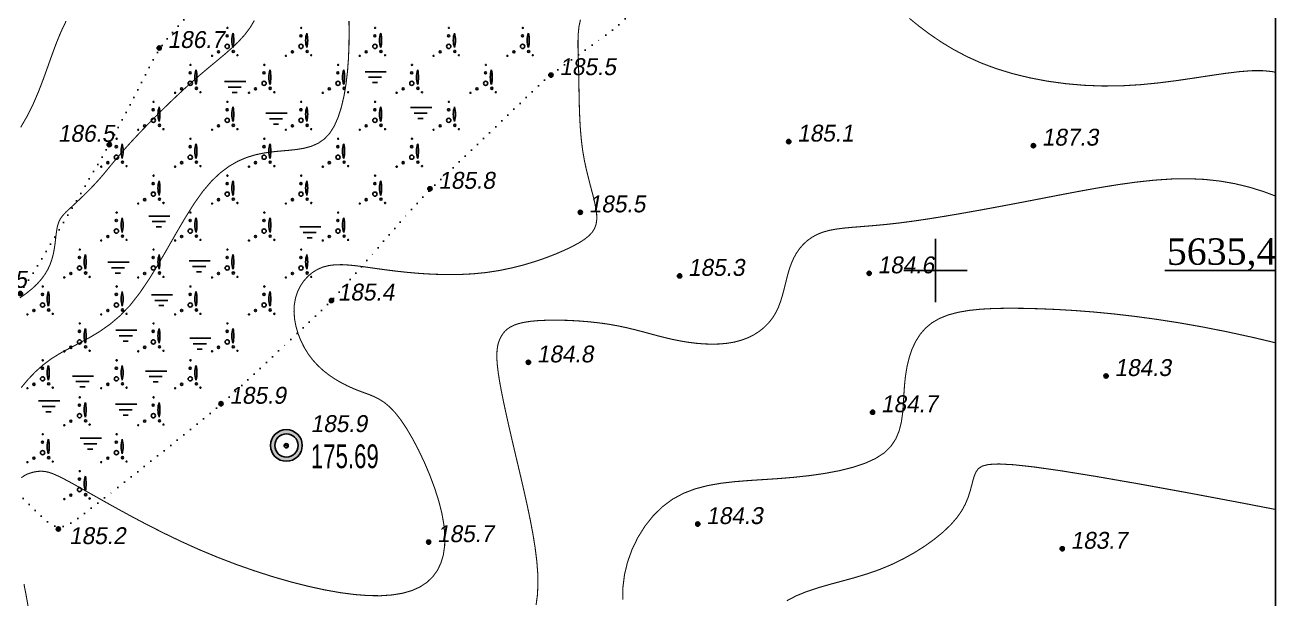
# Model space of a CAD drawing. Header units: millimetres. Extents: x 0 to 6474735, y 0 to 11273163.
# Drawn here: x 3234027.4 to 3234264.5, y 5635337.8 to 5635446.5 of the extents above; entities that cross this region are included whole.
import ezdxf
from ezdxf.enums import TextEntityAlignment as Align

# ---------------------------------------------------------------- set-up
doc = ezdxf.new("R2010")
doc.units = ezdxf.units.MM
doc.header["$PDMODE"] = 32
doc.header["$PDSIZE"] = 0.8
doc.linetypes.add('ADOT1', pattern=[1.6, 0.1, -1.5])
for name, color, linetype in [('БОЛОТА', 7, 'Continuous'), ('ВЫСОТЫ', 7, 'Continuous'), ('ГОРИЗОНТАЛИ', 22, 'Continuous'), ('ЗАРАМОЧНОЕ ОФ.', 7, 'Continuous'), ('кресты', 7, 'Continuous'), ('ОШИБКИ', 7, 'Continuous'), ('ПИКЕТЫ', 7, 'Continuous'), ('ПРОМЫШЛЕННЫЕ', 7, 'Continuous'), ('ПУНКТЫ', 7, 'Continuous'), ('РАСТИТЕЛЬНОСТЬ', 7, 'Continuous'), ('ТОКА_СТ', 1, 'Continuous')]:
    doc.layers.add(name, color=color, linetype=linetype)
doc.styles.add('grad', font='grad.shx')
doc.styles.add('universw', font='universw.shx', dxfattribs={"oblique": 10})
doc.styles.add('user', font='symeteo.shx', dxfattribs={"height": 2.5})

# ---------------------------------------------------------------- blocks, each defined once
blk = doc.blocks.new('POINTINV')
at = {"layer": 'ПУНКТЫ', "color": 0, "linetype": 'Continuous'}
blk.add_point((0, 0), dxfattribs=at)
at = {"layer": 'ВЫСОТЫ', "color": 0, "style": 'grad', "width": 0.7}
blk.add_attdef('POINT_H', (1.6, -0.8), '', height=1.65, dxfattribs=at)
at = {"layer": 'ОШИБКИ', "color": 0, "linetype": 'Continuous', "style": 'grad', "width": 0.7, "flags": 1}
blk.add_attdef('POINT_MX', text='', height=1.65, dxfattribs=at).set_placement((-4.2077, 4.453385), align=Align.RIGHT)
blk.add_attdef('POINT_MY', (2.8923, 4.253385), '', height=1.65, dxfattribs=at)
blk = doc.blocks.new('89_1')
h = blk.add_hatch(color=256)
h.paths.add_polyline_path([(-1.5, 0, 1), (1.5, 0, 1)])
h.paths.add_polyline_path([(1.1, 0, -1), (-1.1, 0, -1)], flags=16)
h.paths.add_polyline_path([(0.06, 0, -1), (-0.06, 0, -1)], flags=0)
for radius in [1.5, 1.1, 0.0622]:
    blk.add_circle((0, 0), radius)
at = {"color": 7, "linetype": 'Continuous', "style": 'grad', "oblique": 10, "width": 0.7}
for tag, p in [('P37', (6.48, 0.16)), ('P4', (6.45, -2.94))]:
    blk.add_attdef(tag, text='', height=2.5, dxfattribs=at).set_placement(p, align=Align.CENTER)
at = {"color": 7, "linetype": 'Continuous', "style": 'user', "flags": 8}
blk.add_attdef('ddddd', (2.53, -1.14), '', height=2.5, dxfattribs=at)
blk = doc.blocks.new('piket')
at = {"layer": 'ПИКЕТЫ', "linetype": 'Continuous'}
h = blk.add_hatch(color=7, dxfattribs=at)
edge = h.paths.add_edge_path()
edge.add_arc((0, 0), 0.3, 0, 360)
at = {"layer": 'ПИКЕТЫ', "color": 7, "linetype": 'Continuous'}
blk.add_circle((0, 0), 0.3, dxfattribs=at)
at = {"layer": 'ВЫСОТЫ', "style": 'universw', "oblique": 6}
blk.add_attdef('H', (1.88, -0.23), '', height=2, dxfattribs=at)
at = {"layer": 'ТОКА_СТ', "style": 'universw', "oblique": 6, "flags": 1}
blk.add_attdef('POINT', text='', height=2, dxfattribs=at).set_placement((0, -2.79), align=Align.CENTER)
blk = doc.blocks.new('396_2')
at = {"linetype": 'Continuous'}
h = blk.add_hatch(color=7, dxfattribs=at)
edge = h.paths.add_edge_path()
edge.add_arc((-0.02, 2), 0.2, 0, 360)
edge = h.paths.add_edge_path()
edge.add_arc((0.04, 3.5), 0.1, 0, 360)
edge = h.paths.add_edge_path()
edge.add_arc((1.16, -0.95), 0.2, 0, 360)
edge = h.paths.add_edge_path()
edge.add_arc((-1.64, -1.04), 0.2, 0, 360)
edge = h.paths.add_edge_path()
edge.add_arc((-2.87, -1.79), 0.1, 0, 360)
edge = h.paths.add_edge_path()
edge.add_arc((1.93, -1.68), 0.1, 0, 360)
edge = h.paths.add_edge_path()
edge.add_arc((4.84, 1.15), 3.97, 159.5865, 200.4135)
edge.add_arc((-5.66, 1.15), 6.92, 348.4472, 371.5529)
at = {"color": 7, "linetype": 'Continuous'}
for centre, radius in [((0.04, 3.5), 0.1), ((0, 0), 0.4), ((-0.02, 2), 0.2), ((-2.87, -1.79), 0.1), ((-1.64, -1.04), 0.2), ((1.16, -0.95), 0.2), ((1.93, -1.68), 0.1)]:
    blk.add_circle(centre, radius, dxfattribs=at)
for centre, radius, start, end in [((4.84, 1.15), 3.97, 159.5865, 200.4135), ((-5.66, 1.15), 6.92, 348.4472, 11.5529)]:
    blk.add_arc(centre, radius, start, end, dxfattribs=at)
blk = doc.blocks.new('468_1')
at = {"color": 0, "linetype": 'Continuous'}
for p, q in [((-1.904713, 2.041027), (2.099072, 2.041027)), ((1.243894, 0.996781), (-1.243894, 0.996781)), ((-0.505332, 0), (0.46646, 0))]:
    blk.add_line(p, q, dxfattribs=at)

msp = doc.modelspace()

# ---------------------------------------------------------------- linework, layer by layer
at = {"color": 7, "lineweight": 18}
msp.add_lwpolyline([(3233108.398, 5636373.935), (3234264.428, 5636373.965), (3234264.435, 5634883.717), (3233108.432, 5634883.638)], close=True, dxfattribs=at)
at = {"color": 7, "linetype": 'Continuous'}
msp.add_lwpolyline([(3233108.398, 5636373.935), (3234264.428, 5636373.965), (3234264.428, 5634993.959), (3233893.929, 5634993.934), (3233893.929, 5634883.692), (3233108.432, 5634883.692)], close=True, dxfattribs=at)
at = {"layer": 'ГОРИЗОНТАЛИ', "color": 34, "linetype": 'Continuous', "lineweight": 13, "const_width": 0.2}
for points in [[(3234026.384, 5635394.811), (3234027.635, 5635395.687), (3234028.726, 5635396.568), (3234029.668, 5635397.457), (3234030.47, 5635398.357), (3234031.142, 5635399.271), (3234031.692, 5635400.201), (3234032.132, 5635401.151), (3234032.471, 5635402.12), (3234032.726, 5635403.096), (3234032.914, 5635404.064), (3234033.055, 5635405.009), (3234033.165, 5635405.915), (3234033.263, 5635406.769), (3234033.366, 5635407.553), (3234033.492, 5635408.254), (3234033.657, 5635408.863), (3234033.865, 5635409.392), (3234034.119, 5635409.863), (3234034.421, 5635410.295), (3234034.774, 5635410.708), (3234035.18, 5635411.122), (3234035.64, 5635411.557), (3234036.159, 5635412.033), (3234036.735, 5635412.565), (3234037.359, 5635413.149), (3234038.019, 5635413.778), (3234038.702, 5635414.441), (3234039.396, 5635415.132), (3234040.089, 5635415.841), (3234040.769, 5635416.56), (3234041.423, 5635417.281), (3234042.046, 5635418), (3234042.659, 5635418.732), (3234043.288, 5635419.498), (3234043.961, 5635420.317), (3234044.706, 5635421.211), (3234045.549, 5635422.198), (3234046.518, 5635423.3), (3234047.64, 5635424.536), (3234048.933, 5635425.918), (3234050.376, 5635427.421), (3234051.939, 5635429.009), (3234053.592, 5635430.648), (3234055.304, 5635432.305), (3234057.045, 5635433.944), (3234058.785, 5635435.532), (3234060.494, 5635437.033), (3234062.144, 5635438.425), (3234063.718, 5635439.727), (3234065.205, 5635440.971), (3234066.591, 5635442.187), (3234067.862, 5635443.407), (3234069.005, 5635444.662), (3234070.008, 5635445.983), (3234070.857, 5635447.401)], [(3234026.556, 5635427.149), (3234027.84, 5635429.367), (3234028.966, 5635431.652), (3234029.961, 5635433.982), (3234030.859, 5635436.326), (3234031.698, 5635438.658), (3234032.511, 5635440.947), (3234033.336, 5635443.167), (3234034.208, 5635445.287), (3234035.162, 5635447.28)], [(3234132.669, 5635447.541), (3234132.4, 5635446.274), (3234132.254, 5635444.896), (3234132.203, 5635443.411), (3234132.216, 5635441.823), (3234132.265, 5635440.137), (3234132.321, 5635438.357), (3234132.361, 5635436.49), (3234132.391, 5635434.554), (3234132.426, 5635432.57), (3234132.476, 5635430.56), (3234132.557, 5635428.543), (3234132.68, 5635426.541), (3234132.859, 5635424.574), (3234133.107, 5635422.664), (3234133.43, 5635420.828), (3234133.809, 5635419.076), (3234134.216, 5635417.414), (3234134.625, 5635415.848), (3234135.009, 5635414.386), (3234135.342, 5635413.033), (3234135.597, 5635411.796), (3234135.747, 5635410.681), (3234135.768, 5635409.69), (3234135.645, 5635408.808), (3234135.366, 5635408.011), (3234134.917, 5635407.281), (3234134.285, 5635406.594), (3234133.458, 5635405.931), (3234132.423, 5635405.27), (3234131.168, 5635404.59), (3234129.685, 5635403.877), (3234127.992, 5635403.147), (3234126.113, 5635402.42), (3234124.071, 5635401.719), (3234121.891, 5635401.067), (3234119.596, 5635400.486), (3234117.209, 5635399.997), (3234114.754, 5635399.623), (3234112.256, 5635399.379), (3234109.739, 5635399.256), (3234107.23, 5635399.238), (3234104.755, 5635399.307), (3234102.339, 5635399.449), (3234100.008, 5635399.647), (3234097.789, 5635399.884), (3234095.706, 5635400.145), (3234093.78, 5635400.413), (3234092.004, 5635400.665), (3234090.368, 5635400.882), (3234088.859, 5635401.041), (3234087.465, 5635401.12), (3234086.175, 5635401.099), (3234084.976, 5635400.955), (3234083.856, 5635400.666), (3234082.809, 5635400.217), (3234081.842, 5635399.615), (3234080.967, 5635398.873), (3234080.198, 5635398.003), (3234079.547, 5635397.019), (3234079.027, 5635395.934), (3234078.65, 5635394.761), (3234078.429, 5635393.512), (3234078.372, 5635392.202), (3234078.475, 5635390.851), (3234078.728, 5635389.48), (3234079.121, 5635388.11), (3234079.645, 5635386.762), (3234080.292, 5635385.458), (3234081.051, 5635384.218), (3234081.914, 5635383.065), (3234082.87, 5635382.014), (3234083.902, 5635381.065), (3234084.99, 5635380.214), (3234086.115, 5635379.454), (3234087.26, 5635378.782), (3234088.403, 5635378.191), (3234089.528, 5635377.678), (3234090.615, 5635377.237), (3234091.65, 5635376.855), (3234092.644, 5635376.489), (3234093.61, 5635376.087), (3234094.565, 5635375.599), (3234095.524, 5635374.974), (3234096.502, 5635374.16), (3234097.514, 5635373.106), (3234098.576, 5635371.762), (3234099.693, 5635370.094), (3234100.84, 5635368.145), (3234101.982, 5635365.977), (3234103.085, 5635363.651), (3234104.113, 5635361.228), (3234105.031, 5635358.771), (3234105.806, 5635356.339), (3234106.403, 5635353.995), (3234106.791, 5635351.79), (3234106.967, 5635349.739), (3234106.929, 5635347.845), (3234106.678, 5635346.113), (3234106.213, 5635344.546), (3234105.535, 5635343.151), (3234104.644, 5635341.929), (3234103.54, 5635340.887), (3234102.223, 5635340.027), (3234100.695, 5635339.348), (3234098.955, 5635338.848), (3234097.006, 5635338.525), (3234094.849, 5635338.376), (3234092.485, 5635338.4), (3234089.916, 5635338.595), (3234087.142, 5635338.957), (3234084.17, 5635339.485), (3234081.027, 5635340.169), (3234077.748, 5635341.003), (3234074.363, 5635341.977), (3234070.907, 5635343.082), (3234067.411, 5635344.31), (3234063.91, 5635345.652), (3234060.434, 5635347.099), (3234057.019, 5635348.638), (3234053.699, 5635350.236), (3234050.509, 5635351.852), (3234047.486, 5635353.449), (3234044.665, 5635354.988), (3234042.082, 5635356.429), (3234039.772, 5635357.735), (3234037.772, 5635358.866), (3234036.102, 5635359.793), (3234034.729, 5635360.526), (3234033.602, 5635361.085), (3234032.675, 5635361.49), (3234031.897, 5635361.759), (3234031.22, 5635361.913), (3234030.596, 5635361.971), (3234029.975, 5635361.952), (3234029.32, 5635361.871), (3234028.641, 5635361.721), (3234027.959, 5635361.489), (3234027.294, 5635361.163), (3234026.667, 5635360.73)], [(3234264.428, 5635437.583), (3234263.805, 5635437.717), (3234261.997, 5635437.889), (3234259.924, 5635437.882), (3234257.552, 5635437.697), (3234254.903, 5635437.37), (3234252.015, 5635436.948), (3234248.923, 5635436.477), (3234245.666, 5635436.001), (3234242.279, 5635435.569), (3234238.8, 5635435.224), (3234235.265, 5635435.015), (3234231.71, 5635434.977), (3234228.164, 5635435.114), (3234224.655, 5635435.422), (3234221.209, 5635435.895), (3234217.856, 5635436.529), (3234214.622, 5635437.319), (3234211.535, 5635438.26), (3234208.623, 5635439.347), (3234205.907, 5635440.571), (3234203.384, 5635441.907), (3234201.046, 5635443.325), (3234198.883, 5635444.798), (3234196.886, 5635446.295), (3234195.046, 5635447.788)], [(3234027.177, 5635340.567), (3234027.581, 5635338.517), (3234027.97, 5635336.32), (3234028.335, 5635333.954), (3234028.663, 5635331.397), (3234028.943, 5635328.64), (3234029.153, 5635325.729), (3234029.27, 5635322.724), (3234029.27, 5635319.685), (3234029.133, 5635316.672), (3234028.833, 5635313.745), (3234028.349, 5635310.964), (3234027.657, 5635308.389), (3234026.74, 5635306.065)]]:
    msp.add_lwpolyline(points, dxfattribs=at)
at = {"layer": 'ГОРИЗОНТАЛИ', "color": 34, "linetype": 'Continuous', "lineweight": 18, "const_width": 0.2}
msp.add_lwpolyline([(3234088.794, 5635447.31), (3234088.812, 5635444.973), (3234088.789, 5635442.59), (3234088.693, 5635440.17), (3234088.511, 5635437.754), (3234088.233, 5635435.39), (3234087.853, 5635433.124), (3234087.36, 5635431.004), (3234086.747, 5635429.078), (3234086.005, 5635427.393), (3234085.125, 5635425.997), (3234084.104, 5635424.92), (3234082.954, 5635424.129), (3234081.689, 5635423.572), (3234080.327, 5635423.197), (3234078.884, 5635422.954), (3234077.376, 5635422.791), (3234075.819, 5635422.657), (3234074.228, 5635422.5), (3234072.619, 5635422.272), (3234070.996, 5635421.927), (3234069.361, 5635421.424), (3234067.716, 5635420.719), (3234066.064, 5635419.769), (3234064.407, 5635418.532), (3234062.749, 5635416.965), (3234061.09, 5635415.024), (3234059.432, 5635412.693), (3234057.77, 5635410.049), (3234056.095, 5635407.195), (3234054.4, 5635404.235), (3234052.679, 5635401.272), (3234050.922, 5635398.409), (3234049.124, 5635395.749), (3234047.276, 5635393.395), (3234045.377, 5635391.422), (3234043.443, 5635389.789), (3234041.496, 5635388.427), (3234039.559, 5635387.268), (3234037.655, 5635386.243), (3234035.804, 5635385.283), (3234034.03, 5635384.318), (3234032.354, 5635383.281), (3234030.793, 5635382.114), (3234029.334, 5635380.81), (3234027.96, 5635379.375), (3234026.651, 5635377.813)], dxfattribs=at)
at = {"layer": 'ГОРИЗОНТАЛИ', "color": 34, "linetype": 'Continuous', "lineweight": 30, "const_width": 0.2}
msp.add_lwpolyline([(3234264.428, 5635414.128), (3234262.18, 5635414.97), (3234259.536, 5635415.789), (3234256.807, 5635416.454), (3234253.979, 5635416.953), (3234251.038, 5635417.276), (3234247.971, 5635417.413), (3234244.769, 5635417.36), (3234241.444, 5635417.135), (3234238.014, 5635416.764), (3234234.494, 5635416.273), (3234230.902, 5635415.688), (3234227.255, 5635415.032), (3234223.57, 5635414.333), (3234219.864, 5635413.615), (3234216.155, 5635412.901), (3234212.477, 5635412.205), (3234208.864, 5635411.538), (3234205.349, 5635410.909), (3234201.967, 5635410.331), (3234198.753, 5635409.813), (3234195.741, 5635409.368), (3234192.966, 5635409.004), (3234190.452, 5635408.728), (3234188.189, 5635408.521), (3234186.154, 5635408.356), (3234184.329, 5635408.209), (3234182.692, 5635408.056), (3234181.222, 5635407.871), (3234179.899, 5635407.628), (3234178.702, 5635407.304), (3234177.613, 5635406.877), (3234176.625, 5635406.348), (3234175.736, 5635405.721), (3234174.941, 5635405.001), (3234174.236, 5635404.192), (3234173.617, 5635403.3), (3234173.082, 5635402.329), (3234172.626, 5635401.284), (3234172.243, 5635400.171), (3234171.911, 5635399.007), (3234171.608, 5635397.81), (3234171.309, 5635396.599), (3234170.991, 5635395.392), (3234170.631, 5635394.208), (3234170.204, 5635393.066), (3234169.687, 5635391.983), (3234169.062, 5635390.977), (3234168.328, 5635390.053), (3234167.489, 5635389.215), (3234166.552, 5635388.468), (3234165.522, 5635387.815), (3234164.402, 5635387.261), (3234163.198, 5635386.809), (3234161.915, 5635386.464), (3234160.559, 5635386.228), (3234159.143, 5635386.093), (3234157.681, 5635386.052), (3234156.187, 5635386.096), (3234154.674, 5635386.215), (3234153.158, 5635386.403), (3234151.652, 5635386.649), (3234150.169, 5635386.945), (3234148.719, 5635387.282), (3234147.287, 5635387.65), (3234145.852, 5635388.036), (3234144.396, 5635388.429), (3234142.896, 5635388.818), (3234141.334, 5635389.191), (3234139.689, 5635389.537), (3234137.941, 5635389.844), (3234136.081, 5635390.102), (3234134.141, 5635390.309), (3234132.167, 5635390.463), (3234130.202, 5635390.563), (3234128.291, 5635390.607), (3234126.478, 5635390.595), (3234124.806, 5635390.525), (3234123.321, 5635390.395), (3234122.055, 5635390.206), (3234120.995, 5635389.96), (3234120.118, 5635389.662), (3234119.401, 5635389.316), (3234118.819, 5635388.926), (3234118.35, 5635388.495), (3234117.969, 5635388.029), (3234117.653, 5635387.532), (3234117.384, 5635387.002), (3234117.16, 5635386.422), (3234116.989, 5635385.768), (3234116.875, 5635385.018), (3234116.822, 5635384.148), (3234116.838, 5635383.136), (3234116.926, 5635381.958), (3234117.092, 5635380.592), (3234117.339, 5635379.021), (3234117.662, 5635377.254), (3234118.052, 5635375.309), (3234118.502, 5635373.203), (3234119.004, 5635370.951), (3234119.55, 5635368.57), (3234120.132, 5635366.078), (3234120.743, 5635363.489), (3234121.373, 5635360.824), (3234122.001, 5635358.112), (3234122.608, 5635355.385), (3234123.173, 5635352.673), (3234123.673, 5635350.01), (3234124.088, 5635347.426), (3234124.396, 5635344.953), (3234124.578, 5635342.623), (3234124.615, 5635340.461), (3234124.509, 5635338.464), (3234124.266, 5635336.622)], dxfattribs=at)
at = {"layer": 'ГОРИЗОНТАЛИ', "color": 34, "linetype": 'Continuous', "const_width": 0.2}
for points in [[(3234264.428, 5635386.317), (3234260.194, 5635387.324), (3234255.294, 5635388.39), (3234250.61, 5635389.313), (3234246.12, 5635390.104), (3234241.807, 5635390.774), (3234237.668, 5635391.333), (3234233.705, 5635391.789), (3234229.921, 5635392.152), (3234226.318, 5635392.43), (3234222.897, 5635392.631), (3234219.662, 5635392.766), (3234216.613, 5635392.841), (3234213.753, 5635392.863), (3234211.086, 5635392.817), (3234208.615, 5635392.686), (3234206.343, 5635392.45), (3234204.273, 5635392.092), (3234202.409, 5635391.594), (3234200.755, 5635390.938), (3234199.314, 5635390.106), (3234198.085, 5635389.086), (3234197.055, 5635387.893), (3234196.208, 5635386.549), (3234195.526, 5635385.075), (3234194.992, 5635383.494), (3234194.589, 5635381.826), (3234194.3, 5635380.093), (3234194.109, 5635378.318), (3234193.99, 5635376.521), (3234193.891, 5635374.728), (3234193.748, 5635372.963), (3234193.502, 5635371.252), (3234193.09, 5635369.619), (3234192.452, 5635368.09), (3234191.526, 5635366.689), (3234190.25, 5635365.442), (3234188.583, 5635364.366), (3234186.563, 5635363.454), (3234184.249, 5635362.691), (3234181.699, 5635362.061), (3234178.972, 5635361.55), (3234176.125, 5635361.144), (3234173.218, 5635360.826), (3234170.308, 5635360.582), (3234167.447, 5635360.392), (3234164.655, 5635360.212), (3234161.946, 5635359.995), (3234159.333, 5635359.693), (3234156.83, 5635359.256), (3234154.45, 5635358.637), (3234152.207, 5635357.787), (3234150.115, 5635356.657), (3234148.186, 5635355.217), (3234146.439, 5635353.497), (3234144.89, 5635351.545), (3234143.557, 5635349.41), (3234142.456, 5635347.138), (3234141.606, 5635344.777), (3234141.023, 5635342.376), (3234140.724, 5635339.983), (3234140.713, 5635337.636)], [(3234264.428, 5635354.73), (3234258.457, 5635355.884), (3234247.813, 5635357.885), (3234238.337, 5635359.607), (3234230.257, 5635361.009), (3234223.733, 5635362.061), (3234218.645, 5635362.782), (3234214.803, 5635363.202), (3234212.018, 5635363.35), (3234210.1, 5635363.256), (3234208.859, 5635362.95), (3234208.105, 5635362.462), (3234207.65, 5635361.822), (3234207.327, 5635361.056), (3234207.065, 5635360.178), (3234206.814, 5635359.2), (3234206.527, 5635358.132), (3234206.155, 5635356.985), (3234205.651, 5635355.77), (3234204.966, 5635354.498), (3234204.051, 5635353.179), (3234202.872, 5635351.826), (3234201.444, 5635350.462), (3234199.797, 5635349.107), (3234197.96, 5635347.787), (3234195.962, 5635346.524), (3234193.833, 5635345.341), (3234191.602, 5635344.261), (3234189.297, 5635343.307), (3234186.949, 5635342.492), (3234184.587, 5635341.784), (3234182.24, 5635341.141), (3234179.939, 5635340.52), (3234177.712, 5635339.879), (3234175.59, 5635339.175), (3234173.603, 5635338.367), (3234171.78, 5635337.411)]]:
    msp.add_lwpolyline(points, dxfattribs=at)
at = {"layer": 'кресты', "color": 3, "linetype": 'Continuous'}
for p, q in [((3234200, 5635394), (3234200, 5635406)), ((3234194, 5635400), (3234206, 5635400))]:
    msp.add_line(p, q, dxfattribs=at)
at = {"layer": 'кресты', "color": 7, "linetype": 'Continuous'}
msp.add_line((3234243.461, 5635400.01), (3234264.368, 5635399.987), dxfattribs=at)
at = {"layer": 'РАСТИТЕЛЬНОСТЬ', "color": 7, "linetype": 'ADOT1', "flags": 128}
msp.add_lwpolyline([(3234015.99, 5635368.543), (3234014.784, 5635369.905), (3234013.863, 5635371.04), (3234013.221, 5635372.02), (3234012.852, 5635372.918), (3234012.749, 5635373.808), (3234012.907, 5635374.761), (3234013.319, 5635375.851), (3234013.979, 5635377.151), (3234014.873, 5635378.709), (3234015.956, 5635380.479), (3234017.175, 5635382.392), (3234018.478, 5635384.378), (3234019.811, 5635386.366), (3234021.121, 5635388.286), (3234022.355, 5635390.07), (3234023.461, 5635391.646), (3234024.402, 5635392.97), (3234025.209, 5635394.094), (3234025.927, 5635395.098), (3234026.605, 5635396.058), (3234027.287, 5635397.054), (3234028.022, 5635398.162), (3234028.855, 5635399.462), (3234029.834, 5635401.03), (3234030.988, 5635402.918), (3234032.286, 5635405.068), (3234033.677, 5635407.393), (3234035.114, 5635409.81), (3234036.546, 5635412.231), (3234037.924, 5635414.571), (3234039.2, 5635416.746), (3234040.325, 5635418.669), (3234041.263, 5635420.279), (3234042.037, 5635421.618), (3234042.684, 5635422.748), (3234043.239, 5635423.734), (3234043.739, 5635424.641), (3234044.221, 5635425.533), (3234044.721, 5635426.474), (3234045.275, 5635427.53), (3234045.911, 5635428.746), (3234046.615, 5635430.099), (3234047.367, 5635431.546), (3234048.143, 5635433.046), (3234048.923, 5635434.557), (3234049.684, 5635436.036), (3234050.404, 5635437.441), (3234051.061, 5635438.732), (3234051.657, 5635439.891), (3234052.285, 5635441.011), (3234053.06, 5635442.209), (3234054.1, 5635443.604), (3234055.52, 5635445.313), (3234057.437, 5635447.453), (3234059.968, 5635450.144), (3234063.227, 5635453.503), (3234067.279, 5635457.593), (3234071.966, 5635462.268), (3234077.079, 5635467.325), (3234082.409, 5635472.563), (3234087.746, 5635477.781), (3234092.878, 5635482.775), (3234097.598, 5635487.346), (3234101.695, 5635491.29), (3234105.025, 5635494.448), (3234107.709, 5635496.818), (3234109.935, 5635498.44), (3234111.889, 5635499.354), (3234113.759, 5635499.6), (3234115.731, 5635499.218), (3234117.993, 5635498.247), (3234120.731, 5635496.728), (3234124.073, 5635494.713), (3234127.91, 5635492.31), (3234132.07, 5635489.639), (3234136.384, 5635486.819), (3234140.682, 5635483.971), (3234144.793, 5635481.216), (3234148.548, 5635478.673), (3234151.777, 5635476.462), (3234154.346, 5635474.668), (3234156.268, 5635473.229), (3234157.59, 5635472.05), (3234158.363, 5635471.032), (3234158.633, 5635470.08), (3234158.45, 5635469.095), (3234157.863, 5635467.982), (3234156.92, 5635466.643), (3234155.674, 5635465.011), (3234154.192, 5635463.138), (3234152.546, 5635461.103), (3234150.809, 5635458.988), (3234149.051, 5635456.873), (3234147.346, 5635454.839), (3234145.764, 5635452.968), (3234144.378, 5635451.339), (3234143.238, 5635450.01), (3234142.311, 5635448.951), (3234141.542, 5635448.105), (3234140.877, 5635447.417), (3234140.261, 5635446.833), (3234139.638, 5635446.298), (3234138.956, 5635445.756), (3234138.159, 5635445.153), (3234137.208, 5635444.448), (3234136.131, 5635443.657), (3234134.97, 5635442.81), (3234133.767, 5635441.938), (3234132.566, 5635441.07), (3234131.409, 5635440.237), (3234130.339, 5635439.469), (3234129.399, 5635438.796), (3234128.614, 5635438.234), (3234127.942, 5635437.743), (3234127.322, 5635437.27), (3234126.693, 5635436.76), (3234125.995, 5635436.159), (3234125.169, 5635435.414), (3234124.153, 5635434.469), (3234122.888, 5635433.272), (3234121.336, 5635431.789), (3234119.551, 5635430.077), (3234117.611, 5635428.21), (3234115.592, 5635426.265), (3234113.572, 5635424.32), (3234111.628, 5635422.45), (3234109.836, 5635420.732), (3234108.275, 5635419.242), (3234106.997, 5635418.032), (3234105.957, 5635417.052), (3234105.087, 5635416.226), (3234104.316, 5635415.481), (3234103.576, 5635414.741), (3234102.799, 5635413.93), (3234101.914, 5635412.975), (3234100.854, 5635411.799), (3234099.57, 5635410.354), (3234098.101, 5635408.685), (3234096.507, 5635406.865), (3234094.85, 5635404.966), (3234093.189, 5635403.059), (3234091.584, 5635401.217), (3234090.097, 5635399.512), (3234088.787, 5635398.014), (3234087.694, 5635396.774), (3234086.776, 5635395.749), (3234085.97, 5635394.871), (3234085.213, 5635394.076), (3234084.443, 5635393.296), (3234083.597, 5635392.467), (3234082.612, 5635391.522), (3234081.425, 5635390.395), (3234079.994, 5635389.041), (3234078.365, 5635387.502), (3234076.601, 5635385.838), (3234074.77, 5635384.113), (3234072.935, 5635382.387), (3234071.163, 5635380.723), (3234069.519, 5635379.184), (3234068.069, 5635377.83), (3234066.852, 5635376.702), (3234065.812, 5635375.752), (3234064.866, 5635374.907), (3234063.931, 5635374.098), (3234062.926, 5635373.253), (3234061.766, 5635372.302), (3234060.372, 5635371.174), (3234058.658, 5635369.798), (3234056.575, 5635368.129), (3234054.192, 5635366.223), (3234051.61, 5635364.162), (3234048.931, 5635362.03), (3234046.256, 5635359.908), (3234043.686, 5635357.879), (3234041.321, 5635356.024), (3234039.264, 5635354.427), (3234037.583, 5635353.156), (3234036.224, 5635352.226), (3234035.1, 5635351.637), (3234034.124, 5635351.391), (3234033.21, 5635351.488), (3234032.271, 5635351.931), (3234031.221, 5635352.719), (3234029.972, 5635353.854), (3234028.465, 5635355.323), (3234026.745, 5635357.059), (3234024.885, 5635358.981), (3234022.955, 5635361.007), (3234021.029, 5635363.058), (3234019.178, 5635365.051), (3234017.475, 5635366.907)], close=True, dxfattribs=at)

# ---------------------------------------------------------------- block references
at = {"layer": 'БОЛОТА', "color": 3, "linetype": 'Continuous'}
for p in [(3234067.123, 5635433.772, 377.73), (3234093.736, 5635435.652, 377.73), (3234102.375, 5635428.849, 377.73), (3234074.96, 5635427.777, 377.73), (3234052.755, 5635408.294, 377.73), (3234081.357, 5635406.229, 377.73), (3234044.992, 5635399.532, 377.73), (3234060.384, 5635399.783, 377.73), (3234053.23, 5635393.351, 377.73), (3234046.492, 5635386.64, 377.73), (3234060.518, 5635385.131, 377.73), (3234038.284, 5635377.958, 377.73), (3234052.147, 5635378.911, 377.73), (3234031.857, 5635373.246, 377.73), (3234046.462, 5635372.624, 377.73), (3234039.753, 5635366.178, 377.73)]:
    msp.add_blockref('468_1', p, dxfattribs=at)
at = {"layer": 'ПИКЕТЫ', "color": 7}
ref = msp.add_blockref('piket', (3234052.816, 5635442.186, 502.381), dxfattribs=dict(at, xscale=1.333333333333333, yscale=1.333333333333333, zscale=1.333333333333333))
ref.add_attrib('H', '186.7', (3234054.412, 5635442.186, 502.381), dxfattribs={"layer": 'ВЫСОТЫ', "height": 3.2, "style": 'universw', "oblique": 10})
ref = msp.add_blockref('piket', (3234127.075, 5635437.041, 502.381), dxfattribs=dict(at, xscale=1.333333333333333, yscale=1.333333333333333, zscale=1.333333333333333))
ref.add_attrib('H', '185.5', (3234128.671, 5635437.041, 502.381), dxfattribs={"layer": 'ВЫСОТЫ', "height": 3.2, "style": 'universw', "oblique": 10})
ref = msp.add_blockref('piket', (3234043.345, 5635423.878, 502.381), dxfattribs=dict(at, xscale=1.333333333333333, yscale=1.333333333333333, zscale=1.333333333333333))
ref.add_attrib('H', '186.5', (3234033.603, 5635424.4, 502.381), dxfattribs={"layer": 'ВЫСОТЫ', "height": 3.2, "style": 'universw', "oblique": 10})
ref = msp.add_blockref('piket', (3234172.161, 5635424.444, 502.381), dxfattribs=dict(at, xscale=1.333333333333333, yscale=1.333333333333333, zscale=1.333333333333333))
ref.add_attrib('H', '185.1', (3234173.757, 5635424.444, 502.381), dxfattribs={"layer": 'ВЫСОТЫ', "height": 3.2, "style": 'universw', "oblique": 10})
ref = msp.add_blockref('piket', (3234218.539, 5635423.678, 502.381), dxfattribs=dict(at, xscale=1.333333333333333, yscale=1.333333333333333, zscale=1.333333333333333))
ref.add_attrib('H', '187.3', (3234220.135, 5635423.678, 502.381), dxfattribs={"layer": 'ВЫСОТЫ', "height": 3.2, "style": 'universw', "oblique": 10})
ref = msp.add_blockref('piket', (3234104.139, 5635415.497, 502.381), dxfattribs=dict(at, xscale=1.333333333333333, yscale=1.333333333333333, zscale=1.333333333333333))
ref.add_attrib('H', '185.8', (3234105.735, 5635415.497, 502.381), dxfattribs={"layer": 'ВЫСОТЫ', "height": 3.2, "style": 'universw', "oblique": 10})
ref = msp.add_blockref('piket', (3234132.65, 5635411.032, 502.381), dxfattribs=dict(at, xscale=1.333333333333333, yscale=1.333333333333333, zscale=1.333333333333333))
ref.add_attrib('H', '185.5', (3234134.246, 5635411.032, 502.381), dxfattribs={"layer": 'ВЫСОТЫ', "height": 3.2, "style": 'universw', "oblique": 10})
ref = msp.add_blockref('piket', (3234187.407, 5635399.48, 502.381), dxfattribs=dict(at, xscale=1.333333333333333, yscale=1.333333333333333, zscale=1.333333333333333))
ref.add_attrib('H', '184.6', (3234189.003, 5635399.48, 502.381), dxfattribs={"layer": 'ВЫСОТЫ', "height": 3.2, "style": 'universw', "oblique": 10})
ref = msp.add_blockref('piket', (3234026.501, 5635395.65, 502.381), dxfattribs=dict(at, xscale=1.333333333333333, yscale=1.333333333333333, zscale=1.333333333333333))
ref.add_attrib('H', '186.5', (3234017.015, 5635396.734, 502.381), dxfattribs={"layer": 'ВЫСОТЫ', "height": 3.2, "style": 'universw', "oblique": 10})
ref = msp.add_blockref('piket', (3234151.464, 5635398.999, 502.381), dxfattribs=dict(at, xscale=1.333333333333333, yscale=1.333333333333333, zscale=1.333333333333333))
ref.add_attrib('H', '185.3', (3234153.06, 5635398.999, 502.381), dxfattribs={"layer": 'ВЫСОТЫ', "height": 3.2, "style": 'universw', "oblique": 10})
ref = msp.add_blockref('piket', (3234085.475, 5635394.321, 377.73), dxfattribs=dict(at, xscale=1.333333333333333, yscale=1.333333333333333, zscale=1.333333333333333))
ref.add_attrib('H', '185.4', (3234086.675, 5635394.321, 377.73), dxfattribs={"layer": 'ВЫСОТЫ', "height": 3.2, "style": 'universw', "oblique": 10})
ref = msp.add_blockref('piket', (3234122.806, 5635382.599, 502.381), dxfattribs=dict(at, xscale=1.333333333333333, yscale=1.333333333333333, zscale=1.333333333333333))
ref.add_attrib('H', '184.8', (3234124.402, 5635382.599, 502.381), dxfattribs={"layer": 'ВЫСОТЫ', "height": 3.2, "style": 'universw', "oblique": 10})
ref = msp.add_blockref('piket', (3234232.325, 5635380.015, 502.381), dxfattribs=dict(at, xscale=1.333333333333333, yscale=1.333333333333333, zscale=1.333333333333333))
ref.add_attrib('H', '184.3', (3234233.921, 5635380.015, 502.381), dxfattribs={"layer": 'ВЫСОТЫ', "height": 3.2, "style": 'universw', "oblique": 10})
ref = msp.add_blockref('piket', (3234064.528, 5635374.756, 502.381), dxfattribs=dict(at, xscale=1.333333333333333, yscale=1.333333333333333, zscale=1.333333333333333))
ref.add_attrib('H', '185.9', (3234066.124, 5635374.756, 502.381), dxfattribs={"layer": 'ВЫСОТЫ', "height": 3.2, "style": 'universw', "oblique": 10})
ref = msp.add_blockref('piket', (3234188.048, 5635373.156, 502.381), dxfattribs=dict(at, xscale=1.333333333333333, yscale=1.333333333333333, zscale=1.333333333333333))
ref.add_attrib('H', '184.7', (3234189.644, 5635373.156, 502.381), dxfattribs={"layer": 'ВЫСОТЫ', "height": 3.2, "style": 'universw', "oblique": 10})
ref = msp.add_blockref('piket', (3234154.917, 5635351.958, 502.381), dxfattribs=dict(at, xscale=1.333333333333333, yscale=1.333333333333333, zscale=1.333333333333333))
ref.add_attrib('H', '184.3', (3234156.513, 5635351.958, 502.381), dxfattribs={"layer": 'ВЫСОТЫ', "height": 3.2, "style": 'universw', "oblique": 10})
ref = msp.add_blockref('piket', (3234033.701, 5635351.03, 502.381), dxfattribs=dict(at, xscale=1.333333333333333, yscale=1.333333333333333, zscale=1.333333333333333))
ref.add_attrib('H', '185.2', (3234035.731, 5635348.155, 502.381), dxfattribs={"layer": 'ВЫСОТЫ', "height": 3.2, "style": 'universw', "oblique": 10})
ref = msp.add_blockref('piket', (3234103.888, 5635348.528, 502.381), dxfattribs=dict(at, xscale=1.333333333333333, yscale=1.333333333333333, zscale=1.333333333333333))
ref.add_attrib('H', '185.7', (3234105.484, 5635348.528, 502.381), dxfattribs={"layer": 'ВЫСОТЫ', "height": 3.2, "style": 'universw', "oblique": 10})
ref = msp.add_blockref('piket', (3234224.002, 5635347.27, 502.381), dxfattribs=dict(at, xscale=1.333333333333333, yscale=1.333333333333333, zscale=1.333333333333333))
ref.add_attrib('H', '183.7', (3234225.598, 5635347.27, 502.381), dxfattribs={"layer": 'ВЫСОТЫ', "height": 3.2, "style": 'universw', "oblique": 10})
at = {"layer": 'ПРОМЫШЛЕННЫЕ', "color": 7, "linetype": 'Continuous', "xscale": 1.999999999985556, "yscale": 1.999999999985556, "zscale": 1.999999999985556, "rotation": 353.291126940981}
msp.add_blockref('89_1', (3234076.932, 5635366.849), dxfattribs=at)
at = {"layer": 'ПУНКТЫ', "color": 7, "linetype": 'Continuous'}
ref = msp.add_blockref('POINTINV', (3234076.892, 5635366.802), dxfattribs=at)
ref.add_attrib('POINT_H', '185.9', (3234081.517, 5635369.394), dxfattribs={"layer": 'ВЫСОТЫ', "color": 0, "height": 3.2, "style": 'universw', "oblique": 10})
at = {"layer": 'РАСТИТЕЛЬНОСТЬ', "color": 7, "linetype": 'Continuous'}
for p in [(3234065.704, 5635442.483, 377.73), (3234079.704, 5635442.483, 377.73), (3234093.704, 5635442.483, 377.73), (3234107.704, 5635442.483, 377.73), (3234121.704, 5635442.483, 377.73), (3234058.704, 5635435.483, 377.73), (3234072.704, 5635435.483, 377.73), (3234086.704, 5635435.483, 377.73), (3234100.704, 5635435.483, 377.73), (3234114.704, 5635435.483, 377.73), (3234051.704, 5635428.483, 377.73), (3234065.704, 5635428.483, 377.73), (3234079.704, 5635428.483, 377.73), (3234093.704, 5635428.483, 377.73), (3234107.704, 5635428.483, 377.73), (3234044.704, 5635421.483, 377.73), (3234058.704, 5635421.483, 377.73), (3234072.704, 5635421.483, 377.73), (3234086.704, 5635421.483, 377.73), (3234100.704, 5635421.483, 377.73), (3234051.704, 5635414.483, 377.73), (3234065.704, 5635414.483, 377.73), (3234079.704, 5635414.483, 377.73), (3234093.704, 5635414.483, 377.73), (3234044.704, 5635407.483, 377.73), (3234058.704, 5635407.483, 377.73), (3234072.704, 5635407.483, 377.73), (3234086.704, 5635407.483, 377.73), (3234037.704, 5635400.483, 377.73), (3234051.704, 5635400.483, 377.73), (3234065.704, 5635400.483, 377.73), (3234079.704, 5635400.483, 377.73), (3234030.704, 5635393.483, 377.73), (3234044.704, 5635393.483, 377.73), (3234058.704, 5635393.483, 377.73), (3234072.704, 5635393.483, 377.73), (3234037.704, 5635386.483, 377.73), (3234051.704, 5635386.483, 377.73), (3234065.704, 5635386.483, 377.73), (3234030.704, 5635379.483, 377.73), (3234044.704, 5635379.483, 377.73), (3234058.704, 5635379.483, 377.73), (3234037.704, 5635372.483, 377.73), (3234051.704, 5635372.483, 377.73), (3234030.704, 5635365.483, 377.73), (3234044.704, 5635365.483, 377.73), (3234037.704, 5635358.483, 377.73)]:
    msp.add_blockref('396_2', p, dxfattribs=at)

# ---------------------------------------------------------------- texts
at = {"layer": 'ВЫСОТЫ', "color": 0, "style": 'grad', "width": 0.7}
msp.add_attdef('175.69', (3234081.561, 5635362.55), '', height=4.501, dxfattribs=at)
at = {"layer": 'ЗАРАМОЧНОЕ ОФ.', "color": 7, "linetype": 'Continuous', "insert": (3234243.832, 5635406.089), "char_height": 5, "width": 19.62233, "attachment_point": 1, "rotation": 0.1218}
msp.add_mtext('{\\fTimes New Roman|b0|i0|c204|p18;5635,4}', dxfattribs=at)

doc.saveas('drawing.dxf')
